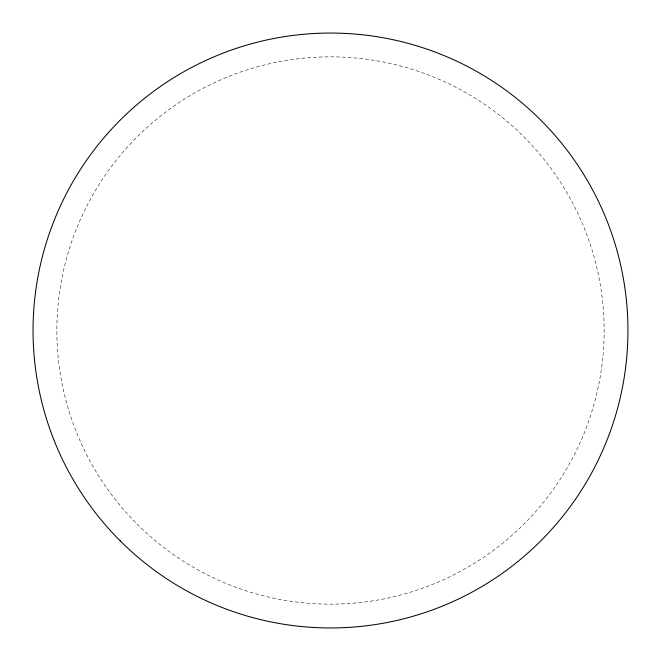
<?xml version="1.0" encoding="UTF-8"?>
<svg xmlns="http://www.w3.org/2000/svg" width="661" height="661" viewBox="0 0 661 661"><rect width="100%" height="100%" fill="white"/><g stroke="black" fill="none" stroke-linecap="round" stroke-linejoin="round"><path stroke-width="0.5" stroke-dasharray="3.31 2.48" d="M137.001 523.999A273.654 273.654 0 0 0 594.826 401.326A273.654 273.654 0 0 0 259.674 66.174A273.654 273.654 0 0 0 137.001 523.999"/><path stroke-width="0.99" d="M120.17 540.83A297.45 297.45 0 0 0 617.812 407.482A297.45 297.45 0 0 0 253.518 43.188A297.45 297.45 0 0 0 120.17 540.83"/></g></svg>
